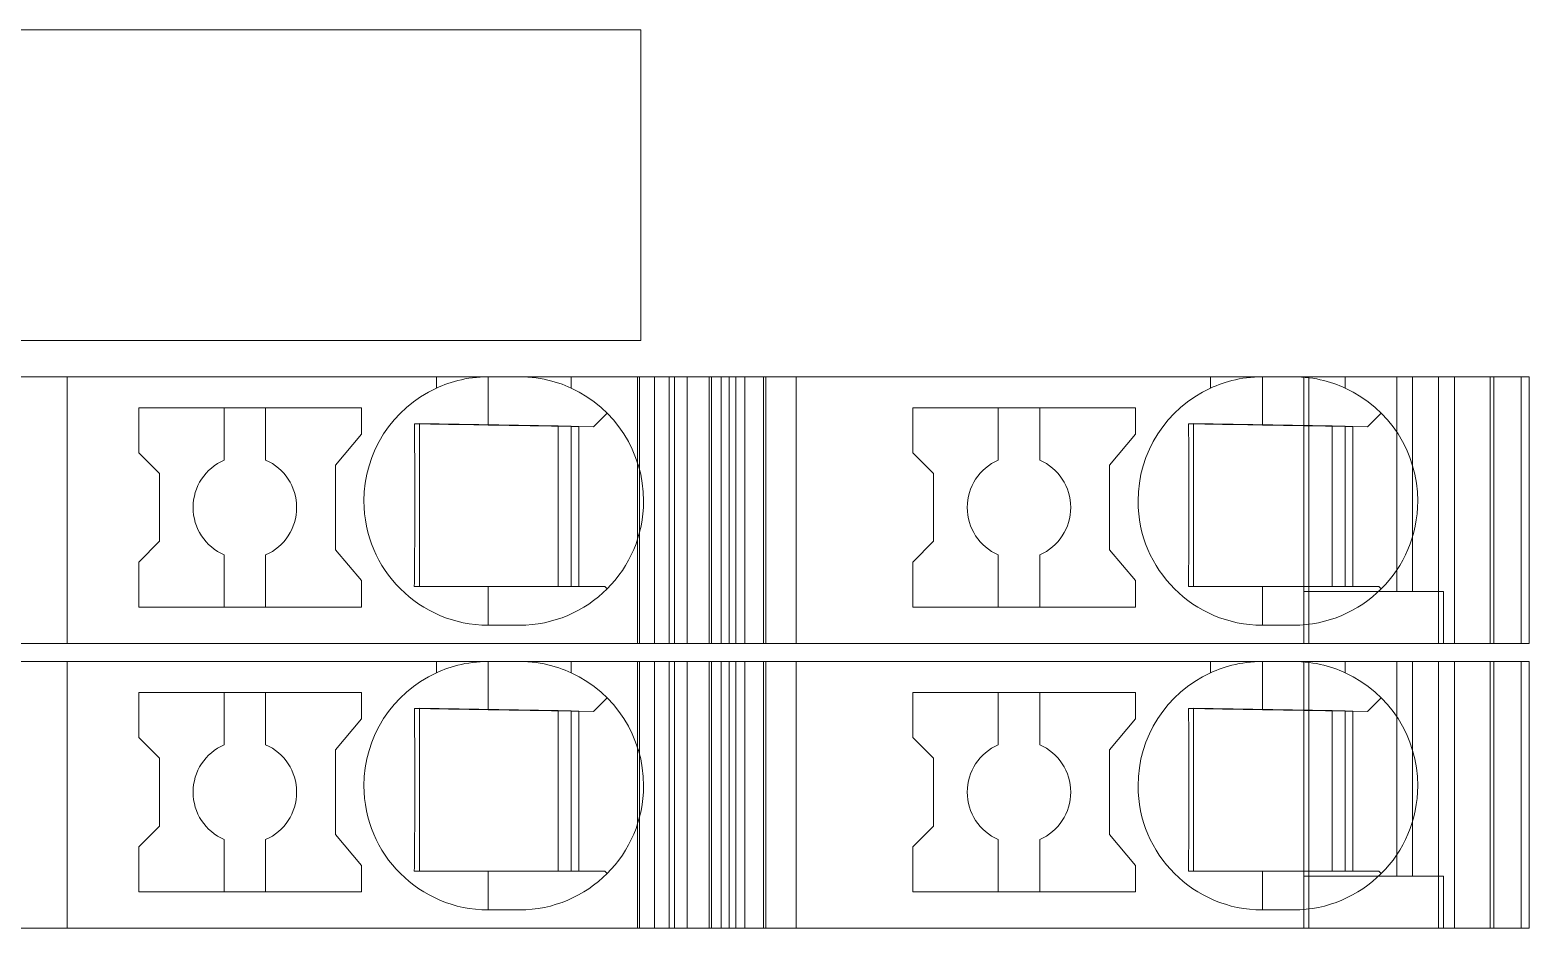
# Model space of a CAD drawing. Header units: millimetres. Extents: x 0 to 2100, y 0 to 1485.
# Drawn here: x 1261.2 to 1290.15, y 788.85 to 806.2 of the extents above; entities that cross this region are included whole.
import ezdxf
from ezdxf.enums import TextEntityAlignment as Align

# ---------------------------------------------------------------- set-up
doc = ezdxf.new("R2010")
doc.units = ezdxf.units.MM
for name, color, linetype, lineweight in [('EPLAN100', 7, 'Continuous', 9), ('EPLAN309', 5, 'Continuous', 5), ('EPLAN493', 5, 'Continuous', 5), ('MAIN-1', 7, 'Continuous', 5), ('MAIN-2', 7, 'Continuous', 5)]:
    doc.layers.add(name, color=color, linetype=linetype, lineweight=lineweight)
doc.styles.add('Tahoma', font='')
doc.styles.get('Tahoma').set_extended_font_data('Tahoma')

# ---------------------------------------------------------------- blocks, each defined once
blk = doc.blocks.new('EPLSYM_LibrarySPECIAL_Symbol12_Variant0_Placement8')
at = {"layer": 'EPLAN309', "lineweight": 13, "ltscale": 20}
blk.add_lwpolyline([(0, -5.15), (68.15, -5.15), (68.15, 0), (0, 0)], close=True, dxfattribs=at)
at = {"layer": 'EPLAN493', "color": 5, "style": 'Tahoma'}
blk.add_attdef('17_20450', text='', height=2.93475, dxfattribs=at).set_placement((0, -27.293475), align=Align.MIDDLE_RIGHT)
blk = doc.blocks.new('EPLSYM_LibrarySPECIAL_Symbol12_Variant0_Placement8_1')
at = {"layer": 'EPLAN309', "lineweight": 13, "ltscale": 20}
blk.add_lwpolyline([(0, -5.15), (68.15, -5.15), (68.15, 0), (0, 0)], close=True, dxfattribs=at)
at = {"layer": 'EPLAN493', "color": 5, "style": 'Tahoma'}
blk.add_attdef('17_20450', text='', height=2.93475, dxfattribs=at).set_placement((0, -27.293475), align=Align.MIDDLE_RIGHT)

msp = doc.modelspace()

# ---------------------------------------------------------------- linework, layer by layer
at = {"layer": 'EPLAN100', "lineweight": 0, "ltscale": 7.5}
msp.add_lwpolyline([(1235, 800.2), (1273, 800.2), (1273, 806.2), (1235, 806.2)], close=True, dxfattribs=at)
at = {"layer": 'MAIN-1'}
for p, q in [((1261.919, 799.5), (1261.2, 799.5)), ((1269.05, 799.5), (1261.919, 799.5)), ((1261.919, 799.5), (1261.919, 794.35)), ((1269.05, 799.5), (1270.05, 799.5)), ((1269.05, 799.282), (1269.05, 799.5)), ((1269.156, 799.327), (1269.102, 799.305)), ((1269.213, 799.349), (1269.156, 799.327)), ((1269.272, 799.37), (1269.213, 799.349)), ((1269.333, 799.39), (1269.272, 799.37)), ((1269.397, 799.409), (1269.333, 799.39)), ((1269.463, 799.427), (1269.397, 799.409)), ((1269.531, 799.443), (1269.463, 799.427)), ((1269.601, 799.458), (1269.531, 799.443)), ((1269.673, 799.47), (1269.601, 799.458)), ((1269.746, 799.481), (1269.673, 799.47)), ((1269.821, 799.489), (1269.746, 799.481)), ((1269.897, 799.495), (1269.821, 799.489)), ((1269.973, 799.499), (1269.897, 799.495)), ((1270.05, 799.5), (1269.973, 799.499)), ((1270.05, 798.568), (1270.05, 799.5)), ((1270.05, 799.5), (1270.65, 799.5)), ((1270.65, 799.5), (1270.732, 799.499)), ((1271.65, 799.5), (1270.65, 799.5)), ((1270.732, 799.499), (1270.814, 799.494)), ((1270.814, 799.494), (1270.896, 799.487)), ((1270.896, 799.487), (1270.975, 799.478)), ((1270.975, 799.478), (1271.053, 799.466)), ((1271.053, 799.466), (1271.13, 799.452)), ((1271.13, 799.452), (1271.204, 799.435)), ((1271.204, 799.435), (1271.275, 799.417)), ((1271.275, 799.417), (1271.345, 799.397)), ((1271.345, 799.397), (1271.411, 799.376)), ((1271.411, 799.376), (1271.475, 799.354)), ((1271.475, 799.354), (1271.536, 799.331)), ((1271.536, 799.331), (1271.594, 799.306)), ((1271.65, 799.5), (1274.704, 799.5)), ((1271.65, 799.282), (1271.65, 799.5)), ((1274.832, 799.5), (1274.704, 799.5)), ((1274.704, 794.35), (1274.704, 799.5)), ((1274.832, 799.5), (1275.367, 799.5)), ((1274.832, 794.35), (1274.832, 799.5)), ((1276, 799.5), (1275.367, 799.5)), ((1275.367, 794.35), (1275.367, 799.5)), ((1276, 799.5), (1284, 799.5)), ((1276, 794.35), (1276, 799.5)), ((1284, 799.5), (1285, 799.5)), ((1284, 799.282), (1284, 799.5)), ((1284.106, 799.327), (1284.052, 799.305)), ((1284.163, 799.349), (1284.106, 799.327)), ((1284.222, 799.37), (1284.163, 799.349)), ((1284.283, 799.39), (1284.222, 799.37)), ((1284.347, 799.409), (1284.283, 799.39)), ((1284.413, 799.427), (1284.347, 799.409)), ((1284.481, 799.443), (1284.413, 799.427)), ((1284.551, 799.458), (1284.481, 799.443)), ((1284.622, 799.47), (1284.551, 799.458)), ((1284.696, 799.481), (1284.622, 799.47)), ((1284.771, 799.489), (1284.696, 799.481)), ((1284.847, 799.495), (1284.771, 799.489)), ((1284.923, 799.499), (1284.847, 799.495)), ((1285, 799.5), (1284.923, 799.499)), ((1285, 798.568), (1285, 799.5)), ((1285, 799.5), (1285.6, 799.5)), ((1285.6, 799.5), (1285.677, 799.499)), ((1286.6, 799.5), (1285.6, 799.5)), ((1285.677, 799.499), (1285.753, 799.495)), ((1285.753, 799.495), (1285.829, 799.489)), ((1285.829, 799.489), (1285.904, 799.481)), ((1285.904, 799.481), (1285.978, 799.47)), ((1285.978, 799.47), (1286.049, 799.458)), ((1286.049, 799.458), (1286.119, 799.443)), ((1286.119, 799.443), (1286.187, 799.427)), ((1286.187, 799.427), (1286.253, 799.409)), ((1286.253, 799.409), (1286.317, 799.39)), ((1286.317, 799.39), (1286.378, 799.37)), ((1286.378, 799.37), (1286.437, 799.349)), ((1286.437, 799.349), (1286.494, 799.327)), ((1286.494, 799.327), (1286.548, 799.305)), ((1286.6, 799.5), (1290, 799.5)), ((1286.6, 799.282), (1286.6, 799.5)), ((1290, 794.35), (1290, 799.5)), ((1269.102, 799.305), (1269.05, 799.282)), ((1271.594, 799.306), (1271.65, 799.282)), ((1284.052, 799.305), (1284, 799.282)), ((1286.548, 799.305), (1286.6, 799.282)), ((1263.3, 798.9), (1263.3, 798.029)), ((1263.3, 798.9), (1267.6, 798.9)), ((1264.95, 798.9), (1264.95, 797.892)), ((1265.75, 797.892), (1265.75, 798.9)), ((1267.6, 798.389), (1267.6, 798.9)), ((1272.083, 798.533), (1272.347, 798.797)), ((1278.25, 798.9), (1278.25, 798.029)), ((1278.25, 798.9), (1282.55, 798.9)), ((1279.9, 798.9), (1279.9, 797.892)), ((1280.7, 797.892), (1280.7, 798.9)), ((1282.55, 798.389), (1282.55, 798.9)), ((1287.033, 798.533), (1287.297, 798.797)), ((1268.624, 798.592), (1268.625, 798.522)), ((1268.685, 798.591), (1268.624, 798.592)), ((1268.625, 798.522), (1268.625, 798.45)), ((1268.625, 798.45), (1268.626, 798.377)), ((1268.746, 798.59), (1268.685, 798.591)), ((1268.721, 798.591), (1268.721, 795.45)), ((1268.809, 798.589), (1268.746, 798.59)), ((1268.873, 798.588), (1268.809, 798.589)), ((1268.937, 798.587), (1268.873, 798.588)), ((1269.003, 798.586), (1268.937, 798.587)), ((1269.071, 798.585), (1269.003, 798.586)), ((1269.14, 798.584), (1269.071, 798.585)), ((1269.21, 798.582), (1269.14, 798.584)), ((1269.283, 798.581), (1269.21, 798.582)), ((1269.358, 798.58), (1269.283, 798.581)), ((1269.435, 798.579), (1269.358, 798.58)), ((1269.514, 798.577), (1269.435, 798.579)), ((1269.597, 798.576), (1269.514, 798.577)), ((1269.682, 798.575), (1269.597, 798.576)), ((1269.771, 798.573), (1269.682, 798.575)), ((1269.862, 798.571), (1269.771, 798.573)), ((1269.955, 798.57), (1269.862, 798.571)), ((1270.05, 798.568), (1269.955, 798.57)), ((1270.05, 798.568), (1272.083, 798.533)), ((1271.4, 798.545), (1271.4, 795.45)), ((1271.65, 795.45), (1271.65, 798.54)), ((1271.8, 798.538), (1271.8, 795.45)), ((1283.574, 798.592), (1283.574, 798.522)), ((1283.635, 798.591), (1283.574, 798.592)), ((1283.574, 798.522), (1283.575, 798.45)), ((1283.575, 798.45), (1283.576, 798.377)), ((1283.696, 798.59), (1283.635, 798.591)), ((1283.671, 798.591), (1283.671, 795.45)), ((1283.759, 798.589), (1283.696, 798.59)), ((1283.822, 798.588), (1283.759, 798.589)), ((1283.887, 798.587), (1283.822, 798.588)), ((1283.953, 798.586), (1283.887, 798.587)), ((1284.021, 798.585), (1283.953, 798.586)), ((1284.09, 798.584), (1284.021, 798.585)), ((1284.16, 798.582), (1284.09, 798.584)), ((1284.233, 798.581), (1284.16, 798.582)), ((1284.307, 798.58), (1284.233, 798.581)), ((1284.385, 798.579), (1284.307, 798.58)), ((1284.464, 798.577), (1284.385, 798.579)), ((1284.547, 798.576), (1284.464, 798.577)), ((1284.632, 798.575), (1284.547, 798.576)), ((1284.72, 798.573), (1284.632, 798.575)), ((1284.812, 798.571), (1284.72, 798.573)), ((1284.905, 798.57), (1284.812, 798.571)), ((1285, 798.568), (1284.905, 798.57)), ((1285, 798.568), (1287.033, 798.533)), ((1286.35, 798.545), (1286.35, 795.45)), ((1286.6, 795.45), (1286.6, 798.54)), ((1286.75, 798.538), (1286.75, 795.45)), ((1267.1, 797.793), (1267.6, 798.389)), ((1268.626, 798.377), (1268.627, 798.303)), ((1268.627, 798.303), (1268.628, 798.227)), ((1268.628, 798.227), (1268.628, 798.149)), ((1282.05, 797.793), (1282.55, 798.389)), ((1283.576, 798.377), (1283.577, 798.303)), ((1283.577, 798.303), (1283.577, 798.227)), ((1283.577, 798.227), (1283.578, 798.149)), ((1263.7, 797.629), (1263.3, 798.029)), ((1268.628, 798.149), (1268.629, 798.07)), ((1268.629, 798.07), (1268.63, 797.988)), ((1268.63, 797.988), (1268.63, 797.904)), ((1268.63, 797.904), (1268.631, 797.817)), ((1278.65, 797.629), (1278.25, 798.029)), ((1283.578, 798.149), (1283.579, 798.07)), ((1283.579, 798.07), (1283.58, 797.988)), ((1283.58, 797.988), (1283.58, 797.904)), ((1283.58, 797.904), (1283.581, 797.817)), ((1263.7, 797.629), (1263.7, 796.321)), ((1267.1, 797.793), (1267.1, 796.157)), ((1268.631, 797.817), (1268.631, 797.726)), ((1268.631, 797.726), (1268.632, 797.632)), ((1268.632, 797.632), (1268.633, 797.534)), ((1278.65, 797.629), (1278.65, 796.321)), ((1282.05, 797.793), (1282.05, 796.157)), ((1283.581, 797.817), (1283.581, 797.726)), ((1283.581, 797.726), (1283.582, 797.632)), ((1283.582, 797.632), (1283.582, 797.534)), ((1268.633, 797.534), (1268.633, 797.431)), ((1268.633, 797.431), (1268.633, 797.324)), ((1268.633, 797.324), (1268.633, 797.213)), ((1283.582, 797.534), (1283.583, 797.431)), ((1283.583, 797.431), (1283.583, 797.324)), ((1283.583, 797.324), (1283.583, 797.213)), ((1268.633, 797.213), (1268.634, 797.1)), ((1268.634, 797.1), (1268.633, 796.979)), ((1283.583, 797.213), (1283.583, 797.1)), ((1283.583, 797.1), (1283.583, 796.979)), ((1268.633, 796.747), (1268.632, 796.638)), ((1268.633, 796.979), (1268.633, 796.861)), ((1268.633, 796.861), (1268.633, 796.747)), ((1283.583, 796.747), (1283.582, 796.638)), ((1283.583, 796.979), (1283.583, 796.861)), ((1283.583, 796.861), (1283.583, 796.747)), ((1268.632, 796.534), (1268.631, 796.434)), ((1268.631, 796.434), (1268.631, 796.339)), ((1268.632, 796.638), (1268.632, 796.534)), ((1283.582, 796.534), (1283.581, 796.434)), ((1283.581, 796.434), (1283.581, 796.339)), ((1283.582, 796.638), (1283.582, 796.534)), ((1263.7, 796.321), (1263.3, 795.921)), ((1267.1, 796.157), (1267.6, 795.561)), ((1268.629, 796.159), (1268.628, 796.073)), ((1268.63, 796.248), (1268.629, 796.159)), ((1268.631, 796.339), (1268.63, 796.248)), ((1278.65, 796.321), (1278.25, 795.921)), ((1282.05, 796.157), (1282.55, 795.561)), ((1283.579, 796.159), (1283.578, 796.073)), ((1283.58, 796.248), (1283.579, 796.159)), ((1283.581, 796.339), (1283.58, 796.248)), ((1263.3, 795.921), (1263.3, 795.05)), ((1264.95, 796.058), (1264.95, 795.05)), ((1265.75, 796.058), (1265.75, 795.05)), ((1268.627, 795.908), (1268.626, 795.829)), ((1268.628, 795.99), (1268.627, 795.908)), ((1268.628, 796.073), (1268.628, 795.99)), ((1278.25, 795.921), (1278.25, 795.05)), ((1279.9, 796.058), (1279.9, 795.05)), ((1280.7, 796.058), (1280.7, 795.05)), ((1283.577, 795.908), (1283.576, 795.829)), ((1283.578, 795.99), (1283.577, 795.908)), ((1283.578, 796.073), (1283.578, 795.99)), ((1267.6, 795.05), (1267.6, 795.561)), ((1268.624, 795.598), (1268.623, 795.524)), ((1268.625, 795.75), (1268.624, 795.674)), ((1268.624, 795.674), (1268.624, 795.598)), ((1268.626, 795.829), (1268.625, 795.75)), ((1282.55, 795.05), (1282.55, 795.561)), ((1283.574, 795.598), (1283.573, 795.524)), ((1283.575, 795.75), (1283.574, 795.674)), ((1283.574, 795.674), (1283.574, 795.598)), ((1283.576, 795.829), (1283.575, 795.75)), ((1268.623, 795.524), (1268.622, 795.45)), ((1268.622, 795.45), (1268.683, 795.45)), ((1268.683, 795.45), (1268.746, 795.45)), ((1268.746, 795.45), (1268.809, 795.45)), ((1268.809, 795.45), (1268.873, 795.45)), ((1268.873, 795.45), (1268.939, 795.45)), ((1268.939, 795.45), (1269.005, 795.45)), ((1269.005, 795.45), (1269.074, 795.45)), ((1269.074, 795.45), (1269.144, 795.45)), ((1269.144, 795.45), (1269.215, 795.45)), ((1269.215, 795.45), (1269.289, 795.45)), ((1269.289, 795.45), (1269.364, 795.45)), ((1269.364, 795.45), (1269.442, 795.45)), ((1269.442, 795.45), (1269.522, 795.45)), ((1269.522, 795.45), (1269.605, 795.45)), ((1269.605, 795.45), (1269.69, 795.45)), ((1269.69, 795.45), (1269.778, 795.45)), ((1269.778, 795.45), (1269.867, 795.45)), ((1269.867, 795.45), (1269.958, 795.45)), ((1269.958, 795.45), (1270.05, 795.45)), ((1270.05, 795.45), (1272.3, 795.45)), ((1270.05, 795.45), (1270.05, 794.7)), ((1272.347, 795.403), (1272.3, 795.45)), ((1283.573, 795.524), (1283.572, 795.45)), ((1283.572, 795.45), (1283.633, 795.45)), ((1283.633, 795.45), (1283.695, 795.45)), ((1283.695, 795.45), (1283.759, 795.45)), ((1283.759, 795.45), (1283.823, 795.45)), ((1283.823, 795.45), (1283.889, 795.45)), ((1283.889, 795.45), (1283.955, 795.45)), ((1283.955, 795.45), (1284.024, 795.45)), ((1284.024, 795.45), (1284.093, 795.45)), ((1284.093, 795.45), (1284.165, 795.45)), ((1284.165, 795.45), (1284.239, 795.45)), ((1284.239, 795.45), (1284.314, 795.45)), ((1284.314, 795.45), (1284.392, 795.45)), ((1284.392, 795.45), (1284.472, 795.45)), ((1284.472, 795.45), (1284.555, 795.45)), ((1284.555, 795.45), (1284.64, 795.45)), ((1284.64, 795.45), (1284.727, 795.45)), ((1284.727, 795.45), (1284.817, 795.45)), ((1284.817, 795.45), (1284.908, 795.45)), ((1284.908, 795.45), (1285, 795.45)), ((1285, 795.45), (1285, 794.7)), ((1285, 795.45), (1287.25, 795.45)), ((1287.297, 795.403), (1287.25, 795.45)), ((1267.6, 795.05), (1263.3, 795.05)), ((1282.55, 795.05), (1278.25, 795.05)), ((1270.65, 794.7), (1270.05, 794.7)), ((1285.6, 794.7), (1285, 794.7)), ((1261.919, 794.35), (1261.2, 794.35)), ((1261.919, 794.35), (1274.704, 794.35)), ((1273.544, 794.35), (1273.544, 794.35)), ((1273.65, 794.35), (1273.65, 794.35)), ((1274.832, 794.35), (1274.704, 794.35)), ((1274.832, 794.35), (1275.367, 794.35)), ((1276, 794.35), (1275.367, 794.35)), ((1276, 794.35), (1290, 794.35)), ((1288.5, 794.35), (1288.5, 794.35)), ((1261.919, 794), (1261.2, 794)), ((1269.05, 794), (1261.919, 794)), ((1261.919, 794), (1261.919, 788.85)), ((1269.05, 794), (1270.05, 794)), ((1269.05, 793.782), (1269.05, 794)), ((1269.156, 793.827), (1269.102, 793.805)), ((1269.213, 793.849), (1269.156, 793.827)), ((1269.272, 793.87), (1269.213, 793.849)), ((1269.333, 793.89), (1269.272, 793.87)), ((1269.397, 793.909), (1269.333, 793.89)), ((1269.463, 793.927), (1269.397, 793.909)), ((1269.531, 793.943), (1269.463, 793.927)), ((1269.601, 793.958), (1269.531, 793.943)), ((1269.673, 793.97), (1269.601, 793.958)), ((1269.746, 793.981), (1269.673, 793.97)), ((1269.821, 793.989), (1269.746, 793.981)), ((1269.897, 793.995), (1269.821, 793.989)), ((1269.973, 793.999), (1269.897, 793.995)), ((1270.05, 794), (1269.973, 793.999)), ((1270.05, 793.068), (1270.05, 794)), ((1270.05, 794), (1270.65, 794)), ((1270.65, 794), (1270.732, 793.999)), ((1271.65, 794), (1270.65, 794)), ((1270.732, 793.999), (1270.814, 793.994)), ((1270.814, 793.994), (1270.896, 793.987)), ((1270.896, 793.987), (1270.975, 793.978)), ((1270.975, 793.978), (1271.053, 793.966)), ((1271.053, 793.966), (1271.13, 793.952)), ((1271.13, 793.952), (1271.204, 793.935)), ((1271.204, 793.935), (1271.275, 793.917)), ((1271.275, 793.917), (1271.345, 793.897)), ((1271.345, 793.897), (1271.411, 793.876)), ((1271.411, 793.876), (1271.475, 793.854)), ((1271.475, 793.854), (1271.536, 793.831)), ((1271.536, 793.831), (1271.594, 793.806)), ((1271.65, 794), (1274.704, 794)), ((1271.65, 793.782), (1271.65, 794)), ((1274.832, 794), (1274.704, 794)), ((1274.704, 788.85), (1274.704, 794)), ((1274.832, 794), (1275.367, 794)), ((1274.832, 788.85), (1274.832, 794)), ((1276, 794), (1275.367, 794)), ((1275.367, 788.85), (1275.367, 794)), ((1276, 794), (1284, 794)), ((1276, 788.85), (1276, 794)), ((1284, 794), (1285, 794)), ((1284, 793.782), (1284, 794)), ((1284.106, 793.827), (1284.052, 793.805)), ((1284.163, 793.849), (1284.106, 793.827)), ((1284.222, 793.87), (1284.163, 793.849)), ((1284.283, 793.89), (1284.222, 793.87)), ((1284.347, 793.909), (1284.283, 793.89)), ((1284.413, 793.927), (1284.347, 793.909)), ((1284.481, 793.943), (1284.413, 793.927)), ((1284.551, 793.958), (1284.481, 793.943)), ((1284.622, 793.97), (1284.551, 793.958)), ((1284.696, 793.981), (1284.622, 793.97)), ((1284.771, 793.989), (1284.696, 793.981)), ((1284.847, 793.995), (1284.771, 793.989)), ((1284.923, 793.999), (1284.847, 793.995)), ((1285, 794), (1284.923, 793.999)), ((1285, 793.068), (1285, 794)), ((1285, 794), (1285.6, 794)), ((1285.6, 794), (1285.677, 793.999)), ((1286.6, 794), (1285.6, 794)), ((1285.677, 793.999), (1285.753, 793.995)), ((1285.753, 793.995), (1285.829, 793.989)), ((1285.829, 793.989), (1285.904, 793.981)), ((1285.904, 793.981), (1285.978, 793.97)), ((1285.978, 793.97), (1286.049, 793.958)), ((1286.049, 793.958), (1286.119, 793.943)), ((1286.119, 793.943), (1286.187, 793.927)), ((1286.187, 793.927), (1286.253, 793.909)), ((1286.253, 793.909), (1286.317, 793.89)), ((1286.317, 793.89), (1286.378, 793.87)), ((1286.378, 793.87), (1286.437, 793.849)), ((1286.437, 793.849), (1286.494, 793.827)), ((1286.494, 793.827), (1286.548, 793.805)), ((1286.6, 794), (1290, 794)), ((1286.6, 793.782), (1286.6, 794)), ((1290, 788.85), (1290, 794)), ((1269.102, 793.805), (1269.05, 793.782)), ((1271.594, 793.806), (1271.65, 793.782)), ((1284.052, 793.805), (1284, 793.782)), ((1286.548, 793.805), (1286.6, 793.782)), ((1263.3, 793.4), (1263.3, 792.529)), ((1263.3, 793.4), (1267.6, 793.4)), ((1264.95, 793.4), (1264.95, 792.392)), ((1265.75, 792.392), (1265.75, 793.4)), ((1267.6, 792.889), (1267.6, 793.4)), ((1272.083, 793.033), (1272.347, 793.297)), ((1278.25, 793.4), (1278.25, 792.529)), ((1278.25, 793.4), (1282.55, 793.4)), ((1279.9, 793.4), (1279.9, 792.392)), ((1280.7, 792.392), (1280.7, 793.4)), ((1282.55, 792.889), (1282.55, 793.4)), ((1287.033, 793.033), (1287.297, 793.297)), ((1268.624, 793.092), (1268.625, 793.022)), ((1268.685, 793.091), (1268.624, 793.092)), ((1268.625, 793.022), (1268.625, 792.95)), ((1268.625, 792.95), (1268.626, 792.877)), ((1268.746, 793.09), (1268.685, 793.091)), ((1268.721, 793.091), (1268.721, 789.95)), ((1268.809, 793.089), (1268.746, 793.09)), ((1268.873, 793.088), (1268.809, 793.089)), ((1268.937, 793.087), (1268.873, 793.088)), ((1269.003, 793.086), (1268.937, 793.087)), ((1269.071, 793.085), (1269.003, 793.086)), ((1269.14, 793.084), (1269.071, 793.085)), ((1269.21, 793.082), (1269.14, 793.084)), ((1269.283, 793.081), (1269.21, 793.082)), ((1269.358, 793.08), (1269.283, 793.081)), ((1269.435, 793.079), (1269.358, 793.08)), ((1269.514, 793.077), (1269.435, 793.079)), ((1269.597, 793.076), (1269.514, 793.077)), ((1269.682, 793.075), (1269.597, 793.076)), ((1269.771, 793.073), (1269.682, 793.075)), ((1269.862, 793.071), (1269.771, 793.073)), ((1269.955, 793.07), (1269.862, 793.071)), ((1270.05, 793.068), (1269.955, 793.07)), ((1270.05, 793.068), (1272.083, 793.033)), ((1271.4, 793.045), (1271.4, 789.95)), ((1271.65, 789.95), (1271.65, 793.04)), ((1271.8, 793.038), (1271.8, 789.95)), ((1283.574, 793.092), (1283.574, 793.022)), ((1283.635, 793.091), (1283.574, 793.092)), ((1283.574, 793.022), (1283.575, 792.95)), ((1283.575, 792.95), (1283.576, 792.877)), ((1283.696, 793.09), (1283.635, 793.091)), ((1283.671, 793.091), (1283.671, 789.95)), ((1283.759, 793.089), (1283.696, 793.09)), ((1283.822, 793.088), (1283.759, 793.089)), ((1283.887, 793.087), (1283.822, 793.088)), ((1283.953, 793.086), (1283.887, 793.087)), ((1284.021, 793.085), (1283.953, 793.086)), ((1284.09, 793.084), (1284.021, 793.085)), ((1284.16, 793.082), (1284.09, 793.084)), ((1284.233, 793.081), (1284.16, 793.082)), ((1284.307, 793.08), (1284.233, 793.081)), ((1284.385, 793.079), (1284.307, 793.08)), ((1284.464, 793.077), (1284.385, 793.079)), ((1284.547, 793.076), (1284.464, 793.077)), ((1284.632, 793.075), (1284.547, 793.076)), ((1284.72, 793.073), (1284.632, 793.075)), ((1284.812, 793.071), (1284.72, 793.073)), ((1284.905, 793.07), (1284.812, 793.071)), ((1285, 793.068), (1284.905, 793.07)), ((1285, 793.068), (1287.033, 793.033)), ((1286.35, 793.045), (1286.35, 789.95)), ((1286.6, 789.95), (1286.6, 793.04)), ((1286.75, 793.038), (1286.75, 789.95)), ((1267.1, 792.293), (1267.6, 792.889)), ((1268.626, 792.877), (1268.627, 792.803)), ((1268.627, 792.803), (1268.628, 792.727)), ((1268.628, 792.727), (1268.628, 792.649)), ((1282.05, 792.293), (1282.55, 792.889)), ((1283.576, 792.877), (1283.577, 792.803)), ((1283.577, 792.803), (1283.577, 792.727)), ((1283.577, 792.727), (1283.578, 792.649)), ((1263.7, 792.129), (1263.3, 792.529)), ((1268.628, 792.649), (1268.629, 792.57)), ((1268.629, 792.57), (1268.63, 792.488)), ((1268.63, 792.488), (1268.63, 792.404)), ((1268.63, 792.404), (1268.631, 792.317)), ((1278.65, 792.129), (1278.25, 792.529)), ((1283.578, 792.649), (1283.579, 792.57)), ((1283.579, 792.57), (1283.58, 792.488)), ((1283.58, 792.488), (1283.58, 792.404)), ((1283.58, 792.404), (1283.581, 792.317)), ((1263.7, 792.129), (1263.7, 790.821)), ((1267.1, 792.293), (1267.1, 790.657)), ((1268.631, 792.317), (1268.631, 792.226)), ((1268.631, 792.226), (1268.632, 792.132)), ((1268.632, 792.132), (1268.633, 792.034)), ((1278.65, 792.129), (1278.65, 790.821)), ((1282.05, 792.293), (1282.05, 790.657)), ((1283.581, 792.317), (1283.581, 792.226)), ((1283.581, 792.226), (1283.582, 792.132)), ((1283.582, 792.132), (1283.582, 792.034)), ((1268.633, 792.034), (1268.633, 791.931)), ((1268.633, 791.931), (1268.633, 791.824)), ((1268.633, 791.824), (1268.633, 791.713)), ((1283.582, 792.034), (1283.583, 791.931)), ((1283.583, 791.931), (1283.583, 791.824)), ((1283.583, 791.824), (1283.583, 791.713)), ((1268.633, 791.713), (1268.634, 791.6)), ((1268.634, 791.6), (1268.633, 791.479)), ((1283.583, 791.713), (1283.583, 791.6)), ((1283.583, 791.6), (1283.583, 791.479)), ((1268.633, 791.247), (1268.632, 791.138)), ((1268.633, 791.479), (1268.633, 791.361)), ((1268.633, 791.361), (1268.633, 791.247)), ((1283.583, 791.247), (1283.582, 791.138)), ((1283.583, 791.479), (1283.583, 791.361)), ((1283.583, 791.361), (1283.583, 791.247)), ((1268.632, 791.034), (1268.631, 790.934)), ((1268.631, 790.934), (1268.631, 790.839)), ((1268.632, 791.138), (1268.632, 791.034)), ((1283.582, 791.034), (1283.581, 790.934)), ((1283.581, 790.934), (1283.581, 790.839)), ((1283.582, 791.138), (1283.582, 791.034)), ((1263.7, 790.821), (1263.3, 790.421)), ((1267.1, 790.657), (1267.6, 790.061)), ((1268.629, 790.659), (1268.628, 790.573)), ((1268.63, 790.748), (1268.629, 790.659)), ((1268.631, 790.839), (1268.63, 790.748)), ((1278.65, 790.821), (1278.25, 790.421)), ((1282.05, 790.657), (1282.55, 790.061)), ((1283.579, 790.659), (1283.578, 790.573)), ((1283.58, 790.748), (1283.579, 790.659)), ((1283.581, 790.839), (1283.58, 790.748)), ((1263.3, 790.421), (1263.3, 789.55)), ((1264.95, 790.558), (1264.95, 789.55)), ((1265.75, 790.558), (1265.75, 789.55)), ((1268.627, 790.408), (1268.626, 790.329)), ((1268.628, 790.49), (1268.627, 790.408)), ((1268.628, 790.573), (1268.628, 790.49)), ((1278.25, 790.421), (1278.25, 789.55)), ((1279.9, 790.558), (1279.9, 789.55)), ((1280.7, 790.558), (1280.7, 789.55)), ((1283.577, 790.408), (1283.576, 790.329)), ((1283.578, 790.49), (1283.577, 790.408)), ((1283.578, 790.573), (1283.578, 790.49)), ((1267.6, 789.55), (1267.6, 790.061)), ((1268.624, 790.098), (1268.623, 790.024)), ((1268.625, 790.25), (1268.624, 790.174)), ((1268.624, 790.174), (1268.624, 790.098)), ((1268.626, 790.329), (1268.625, 790.25)), ((1282.55, 789.55), (1282.55, 790.061)), ((1283.574, 790.098), (1283.573, 790.024)), ((1283.575, 790.25), (1283.574, 790.174)), ((1283.574, 790.174), (1283.574, 790.098)), ((1283.576, 790.329), (1283.575, 790.25)), ((1268.623, 790.024), (1268.622, 789.95)), ((1268.622, 789.95), (1268.683, 789.95)), ((1268.683, 789.95), (1268.746, 789.95)), ((1268.746, 789.95), (1268.809, 789.95)), ((1268.809, 789.95), (1268.873, 789.95)), ((1268.873, 789.95), (1268.939, 789.95)), ((1268.939, 789.95), (1269.005, 789.95)), ((1269.005, 789.95), (1269.074, 789.95)), ((1269.074, 789.95), (1269.144, 789.95)), ((1269.144, 789.95), (1269.215, 789.95)), ((1269.215, 789.95), (1269.289, 789.95)), ((1269.289, 789.95), (1269.364, 789.95)), ((1269.364, 789.95), (1269.442, 789.95)), ((1269.442, 789.95), (1269.522, 789.95)), ((1269.522, 789.95), (1269.605, 789.95)), ((1269.605, 789.95), (1269.69, 789.95)), ((1269.69, 789.95), (1269.778, 789.95)), ((1269.778, 789.95), (1269.867, 789.95)), ((1269.867, 789.95), (1269.958, 789.95)), ((1269.958, 789.95), (1270.05, 789.95)), ((1270.05, 789.95), (1272.3, 789.95)), ((1270.05, 789.95), (1270.05, 789.2)), ((1272.347, 789.903), (1272.3, 789.95)), ((1283.573, 790.024), (1283.572, 789.95)), ((1283.572, 789.95), (1283.633, 789.95)), ((1283.633, 789.95), (1283.695, 789.95)), ((1283.695, 789.95), (1283.759, 789.95)), ((1283.759, 789.95), (1283.823, 789.95)), ((1283.823, 789.95), (1283.889, 789.95)), ((1283.889, 789.95), (1283.955, 789.95)), ((1283.955, 789.95), (1284.024, 789.95)), ((1284.024, 789.95), (1284.093, 789.95)), ((1284.093, 789.95), (1284.165, 789.95)), ((1284.165, 789.95), (1284.239, 789.95)), ((1284.239, 789.95), (1284.314, 789.95)), ((1284.314, 789.95), (1284.392, 789.95)), ((1284.392, 789.95), (1284.472, 789.95)), ((1284.472, 789.95), (1284.555, 789.95)), ((1284.555, 789.95), (1284.64, 789.95)), ((1284.64, 789.95), (1284.727, 789.95)), ((1284.727, 789.95), (1284.817, 789.95)), ((1284.817, 789.95), (1284.908, 789.95)), ((1284.908, 789.95), (1285, 789.95)), ((1285, 789.95), (1285, 789.2)), ((1285, 789.95), (1287.25, 789.95)), ((1287.297, 789.903), (1287.25, 789.95)), ((1267.6, 789.55), (1263.3, 789.55)), ((1282.55, 789.55), (1278.25, 789.55)), ((1270.65, 789.2), (1270.05, 789.2)), ((1285.6, 789.2), (1285, 789.2)), ((1261.919, 788.85), (1261.2, 788.85)), ((1261.919, 788.85), (1274.704, 788.85)), ((1273.544, 788.85), (1273.544, 788.85)), ((1273.65, 788.85), (1273.65, 788.85)), ((1274.832, 788.85), (1274.704, 788.85)), ((1274.832, 788.85), (1275.367, 788.85)), ((1276, 788.85), (1275.367, 788.85)), ((1276, 788.85), (1290, 788.85)), ((1288.5, 788.85), (1288.5, 788.85))]:
    msp.add_line(p, q, dxfattribs=at)
for centre, radius, start, end in [((1270.05, 797.1), 2.4, 114.6244, 180), ((1270.65, 797.1), 2.4, 0, 65.3756), ((1285, 797.1), 2.4, 114.6244, 180), ((1285.6, 797.1), 2.4, 0, 65.3756), ((1265.35, 796.975), 1, 113.5782, 180), ((1265.35, 796.975), 1, 0, 66.4218), ((1280.3, 796.975), 1, 113.5782, 180), ((1280.3, 796.975), 1, 0, 66.4218), ((1270.05, 797.1), 2.4, 180, 270), ((1270.65, 797.1), 2.4, 270, 0), ((1285, 797.1), 2.4, 180, 270), ((1285.6, 797.1), 2.4, 270, 0), ((1265.35, 796.975), 1, 180, 246.4218), ((1265.35, 796.975), 1, 293.5782, 0), ((1280.3, 796.975), 1, 180, 246.4218), ((1280.3, 796.975), 1, 293.5782, 0), ((1270.05, 791.6), 2.4, 114.6244, 180), ((1270.65, 791.6), 2.4, 0, 65.3756), ((1285, 791.6), 2.4, 114.6244, 180), ((1285.6, 791.6), 2.4, 0, 65.3756), ((1265.35, 791.475), 1, 113.5782, 180), ((1265.35, 791.475), 1, 0, 66.4218), ((1280.3, 791.475), 1, 113.5782, 180), ((1280.3, 791.475), 1, 0, 66.4218), ((1270.05, 791.6), 2.4, 180, 270), ((1270.65, 791.6), 2.4, 270, 0), ((1285, 791.6), 2.4, 180, 270), ((1285.6, 791.6), 2.4, 270, 0), ((1265.35, 791.475), 1, 180, 246.4218), ((1265.35, 791.475), 1, 293.5782, 0), ((1280.3, 791.475), 1, 180, 246.4218), ((1280.3, 791.475), 1, 293.5782, 0)]:
    msp.add_arc(centre, radius, start, end, dxfattribs=at)
at = {"layer": 'MAIN-2'}
for p, q in [((1272.931, 794.35), (1272.931, 799.5)), ((1272.971, 799.5), (1272.971, 794.35)), ((1273.262, 799.5), (1273.262, 794.35)), ((1273.544, 794.35), (1273.544, 799.5)), ((1273.65, 794.35), (1273.65, 799.5)), ((1273.891, 799.5), (1273.891, 794.35)), ((1274.316, 799.5), (1274.316, 794.35)), ((1274.361, 799.5), (1274.361, 794.35)), ((1274.363, 794.35), (1274.363, 799.5)), ((1274.55, 799.5), (1274.55, 794.35)), ((1275.008, 794.35), (1275.008, 799.5)), ((1275.414, 799.5), (1275.414, 794.35)), ((1285.8, 799.5), (1285.8, 794.35)), ((1285.898, 799.5), (1285.898, 794.35)), ((1287.6, 799.5), (1287.6, 795.35)), ((1287.9, 795.35), (1287.9, 799.5)), ((1288.4, 799.5), (1288.4, 794.35)), ((1288.709, 794.35), (1288.709, 799.5)), ((1289.4, 794.35), (1289.4, 799.5)), ((1289.47, 799.5), (1289.47, 794.35)), ((1268.721, 798.6), (1268.624, 798.592)), ((1268.721, 798.6), (1268.721, 798.591)), ((1271.4, 798.553), (1268.721, 798.6)), ((1271.4, 798.548), (1271.4, 798.553)), ((1271.65, 798.543), (1271.4, 798.548)), ((1271.4, 798.548), (1271.4, 798.545)), ((1271.65, 798.543), (1271.65, 798.542)), ((1271.8, 798.539), (1271.65, 798.542)), ((1271.65, 798.54), (1271.65, 798.542)), ((1271.8, 798.538), (1271.8, 798.539)), ((1271.8, 798.538), (1272.083, 798.533)), ((1271.8, 798.538), (1271.8, 798.538)), ((1283.671, 798.6), (1283.574, 798.592)), ((1283.671, 798.6), (1283.671, 798.591)), ((1286.35, 798.553), (1283.671, 798.6)), ((1286.35, 798.548), (1286.35, 798.553)), ((1286.6, 798.543), (1286.35, 798.548)), ((1286.35, 798.548), (1286.35, 798.545)), ((1286.6, 798.543), (1286.6, 798.542)), ((1286.75, 798.539), (1286.6, 798.542)), ((1286.6, 798.54), (1286.6, 798.542)), ((1286.75, 798.538), (1286.75, 798.539)), ((1286.75, 798.538), (1287.033, 798.533)), ((1286.75, 798.538), (1286.75, 798.538)), ((1271.4, 795.45), (1271.4, 795.45)), ((1271.65, 795.45), (1271.65, 795.45)), ((1272.347, 795.403), (1272.347, 795.403)), ((1285.8, 795.35), (1288.5, 795.35)), ((1286.35, 795.45), (1286.35, 795.45)), ((1286.6, 795.45), (1286.6, 795.45)), ((1287.297, 795.403), (1287.297, 795.403)), ((1288.5, 794.35), (1288.5, 795.35)), ((1272.931, 788.85), (1272.931, 794)), ((1272.971, 794), (1272.971, 788.85)), ((1273.262, 794), (1273.262, 788.85)), ((1273.544, 788.85), (1273.544, 794)), ((1273.65, 788.85), (1273.65, 794)), ((1273.891, 794), (1273.891, 788.85)), ((1274.316, 794), (1274.316, 788.85)), ((1274.361, 794), (1274.361, 788.85)), ((1274.363, 788.85), (1274.363, 794)), ((1274.55, 794), (1274.55, 788.85)), ((1275.008, 788.85), (1275.008, 794)), ((1275.414, 794), (1275.414, 788.85)), ((1285.8, 794), (1285.8, 788.85)), ((1285.898, 794), (1285.898, 788.85)), ((1287.6, 794), (1287.6, 789.85)), ((1287.9, 789.85), (1287.9, 794)), ((1288.4, 794), (1288.4, 788.85)), ((1288.709, 788.85), (1288.709, 794)), ((1289.4, 788.85), (1289.4, 794)), ((1289.47, 794), (1289.47, 788.85)), ((1268.721, 793.1), (1268.624, 793.092)), ((1268.721, 793.1), (1268.721, 793.091)), ((1271.4, 793.053), (1268.721, 793.1)), ((1271.4, 793.048), (1271.4, 793.053)), ((1271.65, 793.043), (1271.4, 793.048)), ((1271.4, 793.048), (1271.4, 793.045)), ((1271.65, 793.043), (1271.65, 793.042)), ((1271.8, 793.039), (1271.65, 793.042)), ((1271.65, 793.04), (1271.65, 793.042)), ((1271.8, 793.038), (1271.8, 793.039)), ((1271.8, 793.038), (1272.083, 793.033)), ((1271.8, 793.038), (1271.8, 793.038)), ((1283.671, 793.1), (1283.574, 793.092)), ((1283.671, 793.1), (1283.671, 793.091)), ((1286.35, 793.053), (1283.671, 793.1)), ((1286.35, 793.048), (1286.35, 793.053)), ((1286.6, 793.043), (1286.35, 793.048)), ((1286.35, 793.048), (1286.35, 793.045)), ((1286.6, 793.043), (1286.6, 793.042)), ((1286.75, 793.039), (1286.6, 793.042)), ((1286.6, 793.04), (1286.6, 793.042)), ((1286.75, 793.038), (1286.75, 793.039)), ((1286.75, 793.038), (1287.033, 793.033)), ((1286.75, 793.038), (1286.75, 793.038)), ((1271.4, 789.95), (1271.4, 789.95)), ((1271.65, 789.95), (1271.65, 789.95)), ((1272.347, 789.903), (1272.347, 789.903)), ((1285.8, 789.85), (1288.5, 789.85)), ((1286.35, 789.95), (1286.35, 789.95)), ((1286.6, 789.95), (1286.6, 789.95)), ((1287.297, 789.903), (1287.297, 789.903)), ((1288.5, 788.85), (1288.5, 789.85))]:
    msp.add_line(p, q, dxfattribs=at)

# ---------------------------------------------------------------- block references
for name, p in [('EPLSYM_LibrarySPECIAL_Symbol12_Variant0_Placement8', (1222, 799.5)), ('EPLSYM_LibrarySPECIAL_Symbol12_Variant0_Placement8_1', (1222, 794))]:
    msp.add_blockref(name, p)

doc.saveas('drawing.dxf')
